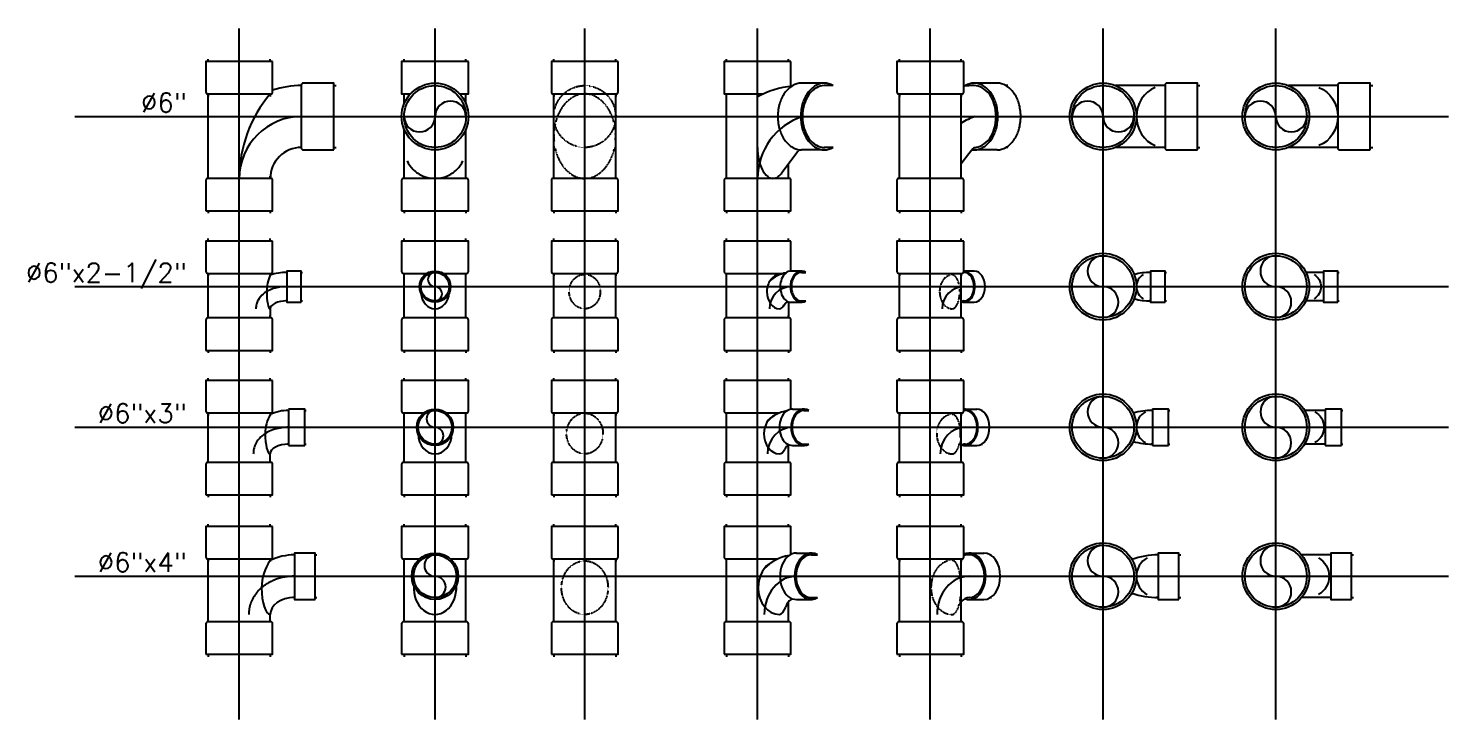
# Model space of a CAD drawing. Header units: inches. Extents: x 71 to 14885, y 6 to 9627.
# Drawn here: x 4565 to 8352, y 79 to 1922 of the extents above; entities that cross this region are included whole.
import ezdxf
from ezdxf.enums import TextEntityAlignment as Align

# ---------------------------------------------------------------- set-up
doc = ezdxf.new("R2010")
doc.units = ezdxf.units.IN
doc.header["$MEASUREMENT"] = 0
doc.linetypes.add('HIDDEN2', pattern=[0.1875, 0.125, -0.0625])
doc.layers.add('PVC', color=3, linetype='Continuous')
doc.layers.add('TEXT', color=2, linetype='Continuous')
doc.styles.add('ROMANS', font='romans', dxfattribs={"width": 0.85, "height": 95})

# ---------------------------------------------------------------- blocks, each defined once
blk = doc.blocks.new('PVC6')
for p, q in [((-86.5, 82.5), (-93, 82.5)), ((0, 82.5), (6.5, 82.5)), ((-86.5, -82.5), (-93, -82.5)), ((0, -82.5), (6.5, -82.5))]:
    blk.add_line(p, q)
blk.add_lwpolyline([(0, -89), (0, 89), (-81.5, 89, 0.414214), (-86.5, 84), (-86.5, -84, 0.414214), (-81.5, -89)], format="xyb", close=True)
blk = doc.blocks.new('PTY6')
blk.add_line((-82.5, -165.5), (-82.5, 60.5))
for radius, end in [(248.3, 108.0117), (83.3, 179.9076)]:
    blk.add_arc((165.8, -165.8), radius, 90, end)
at = {"color": 9}
for centre, radius, start, end in [((350.1, -165.5), 350.1, 139.8477, 180), ((165.8, -165.8), 165.8, 90, 179.9076)]:
    blk.add_arc(centre, radius, start, end, dxfattribs=at)
for p, rotation in [((0, 146.7), 90), ((0, -251.7), 270)]:
    blk.add_blockref('PVC6', p, dxfattribs=dict(rotation=rotation))
blk.add_blockref('PVC6', (252, 0))
blk = doc.blocks.new('PVC212')
for p, q in [((-38.5, 38), (-42, 38)), ((0, 38), (3.5, 38)), ((-38.5, -38), (-42, -38)), ((0, -38), (3.5, -38))]:
    blk.add_line(p, q)
blk.add_lwpolyline([(0, -41.5), (0, 41.5), (-38.5, 41.5), (-38.5, -41.5)], close=True)
blk = doc.blocks.new('PTY6212')
for p, q in [((-82.5, -83.5), (-82.5, 35.5)), ((82.5, 32.3), (82.5, 35.5)), ((82.5, -59), (82.5, -83.5))]:
    blk.add_line(p, q)
blk.add_arc((126.8, -110.6), 148.6, 90, 107.3568)
at = {"color": 9}
blk.add_arc((183.2, -13), 110, 156.302, 180, dxfattribs=at)
blk.add_ellipse((82.5, -13), major_axis=(0, -46), ratio=0.20142, start_param=-1.570796, end_param=0, dxfattribs=at)
blk.add_ellipse((126.8, -59), major_axis=(-44.3, 0), ratio=0.473668, start_param=-1.570796, end_param=0)
blk.add_open_spline([(126.8, 0), (121.9, 0), (116.8, -0.3), (106.2, -1.5), (100.8, -2.5), (90, -5.4), (84.6, -7.3), (76.6, -11.1), (73.9, -12.5), (68.7, -15.8), (66.1, -17.6), (58.7, -23.9), (53.9, -29.3), (48.5, -39.4), (47, -43.2), (45, -50.9), (44.5, -55), (44.5, -59)], degree=3, knots=[-1.570796, -1.570796, -1.570796, -1.570796, -1.308997, -1.308997, -1.047198, -1.047198, -0.785398, -0.785398, -0.654498, -0.654498, -0.523599, -0.523599, -0.261799, -0.261799, -0.1309, -0.1309, 0, 0, 0, 0], dxfattribs=at)
for p, rotation in [((0, 121.7), 90), ((0, -170), 270)]:
    blk.add_blockref('PVC6', p, dxfattribs=dict(rotation=rotation))
blk.add_blockref('PVC212', (165.3, 0))
blk = doc.blocks.new('PVC3')
for p, q in [((-43.5, 45), (-47, 45)), ((0, 45), (3.5, 45)), ((-43.5, -45), (-47, -45)), ((0, -45), (3.5, -45))]:
    blk.add_line(p, q)
blk.add_lwpolyline([(0, -48.5), (0, 48.5), (-41.5, 48.5, 0.414214), (-43.5, 46.5), (-43.5, -46.5, 0.414214), (-41.5, -48.5)], format="xyb", close=True)
blk = doc.blocks.new('PTY63')
for p, q in [((-82.5, -93.5), (-82.5, 38.5)), ((82.5, -93.5), (82.5, -71))]:
    blk.add_line(p, q)
blk.add_arc((131.4, -71.4), 116.4, 90, 114.8378)
at = {"color": 9}
blk.add_arc((173.1, -16.7), 103.9, 150.6338, 180, dxfattribs=at)
blk.add_ellipse((82.5, -16.7), major_axis=(0, -54.3), ratio=0.246049, start_param=-1.570796, end_param=0, dxfattribs=at)
blk.add_ellipse((131.4, -71), major_axis=(-48.9, 0), ratio=0.531756, start_param=-1.570796, end_param=0)
blk.add_open_spline([(131.4, 0), (125.7, 0), (119.7, -0.4), (107.3, -2), (101, -3.3), (88.3, -7.1), (81.9, -9.6), (72.6, -14.5), (69.5, -16.4), (63.5, -20.6), (60.6, -23), (52.2, -31), (47, -37.6), (41.4, -49.3), (40, -53.5), (38, -62.2), (37.5, -66.7), (37.5, -71)], degree=3, knots=[-1.570796, -1.570796, -1.570796, -1.570796, -1.308997, -1.308997, -1.047198, -1.047198, -0.785398, -0.785398, -0.654498, -0.654498, -0.523599, -0.523599, -0.261799, -0.261799, -0.1309, -0.1309, 0, 0, 0, 0], dxfattribs=at)
for p, rotation in [((0, 124.7), 90), ((0, -180), 270)]:
    blk.add_blockref('PVC6', p, dxfattribs=dict(rotation=rotation))
blk.add_blockref('PVC3', (174.9, 0))
blk = doc.blocks.new('PVC4')
for p, q in [((-55, 57), (-60, 57)), ((0, 57), (5, 57)), ((-55, -57), (-60, -57)), ((0, -57), (5, -57))]:
    blk.add_line(p, q)
blk.add_lwpolyline([(0, -62), (0, 62), (-55, 62), (-55, -62)], close=True)
blk = doc.blocks.new('PTY64')
for p, q in [((-82.5, -121.5), (-82.5, 46.5)), ((82.5, 46), (82.5, 46.7)), ((82.5, -121.5), (82.5, -102))]:
    blk.add_line(p, q)
at = {"color": 9}
blk.add_arc((186.9, -30.5), 127.2, 145.1182, 180, dxfattribs=at)
blk.add_arc((147, -91.2), 148.2, 90, 115.7909)
blk.add_ellipse((82.5, -30.5), major_axis=(0, -71.5), ratio=0.319785, start_param=-1.570796, end_param=0, dxfattribs=at)
blk.add_ellipse((147, -102), major_axis=(-64.5, 0), ratio=0.697674, start_param=-1.570796, end_param=0)
blk.add_open_spline([(147, 0), (138.8, 0), (130.2, -0.7), (112.6, -3.8), (103.6, -6.2), (85.8, -13.1), (77, -17.7), (60.5, -29.2), (52.8, -36.1), (43, -48.4), (40.1, -52.7), (34.8, -61.9), (32.6, -66.7), (29, -76.6), (27.7, -81.7), (25.9, -91.9), (25.5, -97), (25.5, -102)], degree=3, knots=[-1.570796, -1.570796, -1.570796, -1.570796, -1.308997, -1.308997, -1.047198, -1.047198, -0.785398, -0.785398, -0.523599, -0.523599, -0.392699, -0.392699, -0.261799, -0.261799, -0.1309, -0.1309, 0, 0, 0, 0], dxfattribs=at)
for p, rotation in [((0, 132.7), 90), ((0, -208), 270)]:
    blk.add_blockref('PVC6', p, dxfattribs=dict(rotation=rotation))
blk.add_blockref('PVC4', (202, 0))
blk = doc.blocks.new('PTY6A')
for p, q in [((-82.5, 146.7), (-82.5, 153.2)), ((82.5, 146.7), (82.5, 153.2)), ((-82.5, 33.4), (-82.5, 60.5)), ((82.5, 33.4), (82.5, 60.5)), ((-82.5, -165.5), (-82.5, -33.4)), ((82.5, -165.5), (82.5, -33.4))]:
    blk.add_line(p, q)
for points in [[(89, 146.7), (-89, 146.7), (-89, 60.2), (-65.5, 60.2)], [(65.5, 60.2), (89, 60.2), (89, 146.7)]]:
    blk.add_lwpolyline(points)
at = {"color": 9}
blk.add_lwpolyline([(-74.5, -118.1, 0.085164), (-58.3, -141, 0.098595), (-31.6, -158.9, 0.098743), (0, -165.2, 0.098743), (31.6, -158.9, 0.098595), (58.3, -141, 0.085164), (74.5, -118.1, 0.09824)], format="xyb", dxfattribs=at)
blk.add_circle((0, 0), 89)
blk.add_circle((0, 0), 82.5, dxfattribs=at)
for centre, start, end in [((41.2, 0), 0, 180), ((-41.2, 0), 180, 360)]:
    blk.add_arc(centre, 41.2, start, end, dxfattribs=at)
at = {"rotation": 270}
blk.add_blockref('PVC6', (0, -251.7), dxfattribs=at)
blk = doc.blocks.new('PTY6B')
for p, q in [((-82.5, -165.5), (-82.5, 60.5)), ((82.5, -165.5), (82.5, 60.5))]:
    blk.add_line(p, q)
at = {"color": 9, "linetype": 'HIDDEN2'}
blk.add_lwpolyline([(-82.5, -52.5, 0.073714), (-75.9, -97, 0.08456), (-58.3, -132.2, 0.106395), (-30.1, -157.3, 0.129479), (0, -165.2, 0.129479), (30.1, -157.3, 0.106395), (58.3, -132.2, 0.08456), (75.9, -97, 0.073714), (82.5, -52.5, 0.073714), (75.9, -8, 0.08456), (58.3, 27.2, 0.106395), (30.1, 52.3, 0.129479), (0, 60.2, 0.129479), (-30.1, 52.3, 0.106395), (-58.3, 27.2, 0.08456), (-75.9, -8, 0.073714)], format="xyb", close=True, dxfattribs=at)
blk.add_circle((0, 0), 82.5, dxfattribs=at)
for p, rotation in [((0, 146.7), 90), ((0, -251.7), 270)]:
    blk.add_blockref('PVC6', p, dxfattribs=dict(rotation=rotation))
blk = doc.blocks.new('PTY6C')
for p, q in [((-82.5, 146.7), (-82.5, 153.2)), ((82.5, 146.7), (82.5, 153.2)), ((178.2, 89), (117, 89)), ((201.6, 82.5), (178, 82.5)), ((-82.5, -165.5), (-82.5, 60.5)), ((102.9, -99.4), (64.7, -150.2)), ((178.2, -89), (117, -89)), ((201.6, -82.5), (178, -82.5)), ((82.5, -165.5), (82.5, -126.6))]:
    blk.add_line(p, q)
for points in [[(89, 146.7), (-89, 146.7), (-89, 60.2), (15.6, 60.2)], [(89, 80.9), (89, 146.7)]]:
    blk.add_lwpolyline(points)
for points in [[(117, 89, 0.133256), (94.2, 82.8, 0.106756), (72.5, 62.9, 0.082828), (59.2, 35.3, 0.071352), (54.1, 0, 0.071352), (59.2, -35.3, 0.082828), (72.5, -62.9, 0.106756), (94.2, -82.8, 0.133256), (117, -89, 0.133256)], [(178.2, 89, 0.133256), (155.3, 82.8, 0.106756), (133.7, 62.9, 0.082828), (120.3, 35.3, 0.071352), (115.3, 0, 0.071352), (120.3, -35.3, 0.082828), (133.7, -62.9, 0.106756), (155.3, -82.8, 0.133256), (178.2, -89, 0.133256), (201, -82.8, 0.002104), (201.6, -82.5, 0.082828)], [(201.6, 82.5, 0.002104), (201, 82.8, 0.133256), (178.2, 89, 0.133256)], [(178.2, -82.5, 0.00113), (178.4, -82.5, 0.106756)]]:
    blk.add_lwpolyline(points, format="xyb")
at = {"color": 9}
for points in [[(178.4, 82.5, 0.00113), (178.2, 82.5, 0.133257), (157, 76.8, 0.106756), (136.9, 58.3, 0.082827), (124.5, 32.7, 0.071351), (119.9, 0, 0.071351), (124.5, -32.7, 0.082827), (136.9, -58.3, 0.106756), (157, -76.8, 0.133257), (178.2, -82.5, 0.133257)], [(0, -82.5, 0.050959), (3.4, -116, 0.064806), (12.1, -141, 0.104138), (27.3, -160.2, 0.175061), (41.2, -165.2, 0.175061), (55.2, -160.2, 0.058352), (64.7, -150.2, 0.064806)]]:
    blk.add_lwpolyline(points, format="xyb", dxfattribs=at)
for centre, radius, start, end in [((117, -159.5), 242, 96.0546, 118.9133), ((198.9, -165.2), 116.4, 138.8397, 145.532)]:
    blk.add_arc(centre, radius, start, end)
blk.add_arc((173.8, -165.2), 173.8, 108.0886, 180, dxfattribs=at)
at = {"rotation": 270}
blk.add_blockref('PVC6', (0, -251.7), dxfattribs=at)
blk = doc.blocks.new('PTY6D')
for p, q in [((178.2, 89), (117, 89)), ((207.1, 82.5), (201.6, 82.5)), ((-82.5, -165.5), (-82.5, 60.5)), ((82.5, -165.5), (82.5, 60.5)), ((102.9, -99.4), (82.5, -126.6)), ((178.2, -89), (117, -89)), ((207.1, -82.5), (201.6, -82.5))]:
    blk.add_line(p, q)
for points in [[(117, 89, 0.133256), (94.2, 82.8, 0.011284), (91.5, 81.2, 0.082828)], [(111.3, -88.6, 0.031961), (117, -89, 0.133256), (139.9, -82.8, 0.106756), (161.5, -62.9, 0.082828), (174.9, -35.3, 0.071352), (180, 0, 0.071352), (174.9, 35.3, 0.082828), (161.5, 62.9, 0.106756), (139.9, 82.8, 0.133256), (117, 89, 0.133256)], [(178.2, -89, 0.133256), (201, -82.8, 0.106756), (222.7, -62.9, 0.082828), (236.1, -35.3, 0.071352), (241.1, 0, 0.071352), (236.1, 35.3, 0.082828), (222.7, 62.9, 0.106756), (201, 82.8, 0.133256), (178.2, 89, 0.133256)]]:
    blk.add_lwpolyline(points, format="xyb")
at = {"color": 9}
blk.add_lwpolyline([(117, -82.5, 0.133257), (138.2, -76.8, 0.106756), (158.3, -58.3, 0.082827), (170.7, -32.7, 0.071351), (175.4, 0, 0.071351), (170.7, 32.7, 0.082827), (158.3, 58.3, 0.106756), (138.2, 76.8, 0.133257), (117, 82.5, 0.133257)], format="xyb", dxfattribs=at)
for centre, radius, start, end in [((117, -159.5), 242, 90, 96.6491), ((198.9, -165.2), 116.4, 134.6964, 145.532)]:
    blk.add_arc(centre, radius, start, end)
blk.add_arc((173.8, -165.2), 173.8, 108.0886, 121.6941, dxfattribs=at)
for p, rotation in [((0, 146.7), 90), ((0, -251.7), 270)]:
    blk.add_blockref('PVC6', p, dxfattribs=dict(rotation=rotation))
blk = doc.blocks.new('PTY6E')
for p, q in [((165.5, 82.5), (33.4, 82.5)), ((165.5, -82.5), (33.4, -82.5))]:
    blk.add_line(p, q)
blk.add_circle((0, 0), 89)
at = {"color": 9}
blk.add_circle((0, 0), 82.5, dxfattribs=at)
for centre, start, end in [((-41.2, 0), 0, 180), ((41.2, 0), 180, 360)]:
    blk.add_arc(centre, 41.2, start, end, dxfattribs=at)
blk.add_ellipse((165.2, 0), major_axis=(0, -82.5), ratio=0.924035, start_param=-2.794001, end_param=-0.347592, dxfattribs=at)
blk.add_blockref('PVC6', (251.7, 0))
blk = doc.blocks.new('PTY6F')
for p, q in [((165.5, 82.5), (33.4, 82.5)), ((165.5, -82.5), (33.4, -82.5))]:
    blk.add_line(p, q)
blk.add_circle((0, 0), 89)
at = {"color": 9}
blk.add_circle((0, 0), 82.5, dxfattribs=at)
for centre, start, end in [((-41.2, 0), 0, 180), ((41.2, 0), 180, 360)]:
    blk.add_arc(centre, 41.2, start, end, dxfattribs=at)
at = {"color": 9, "extrusion": (0, 0, -1)}
blk.add_ellipse((89, 0), major_axis=(0, -82.5), ratio=0.924035, start_param=-2.794001, end_param=-0.347592, dxfattribs=at)
blk.add_blockref('PVC6', (251.7, 0))
blk = doc.blocks.new('PTY6212A')
for p, q in [((-82.5, 121.7), (-82.5, 128.2)), ((82.5, 121.7), (82.5, 128.2)), ((-82.5, -83.5), (-82.5, 35.5)), ((82.5, -83.5), (82.5, 35.5)), ((82.5, 32.3), (82.5, 35.5))]:
    blk.add_line(p, q)
blk.add_lwpolyline([(21.9, 35.2), (84, 35.2, 0.414214), (89, 40.2), (89, 121.7), (-89, 121.7), (-89, 40.2, 0.414214), (-84, 35.2), (-21.9, 35.2, 0.414214)], format="xyb")
blk.add_circle((0, 0), 41.5)
at = {"color": 9}
blk.add_circle((0, 0), 38, dxfattribs=at)
for centre, start, end in [((0, 19), 90, 270), ((0, -19), 270, 90)]:
    blk.add_arc(centre, 19, start, end, dxfattribs=at)
blk.add_ellipse((0, -13), major_axis=(0, -46), ratio=0.825437, start_param=-1.482741, end_param=1.482741, dxfattribs=at)
at = {"rotation": 270}
blk.add_blockref('PVC6', (0, -170), dxfattribs=at)
blk = doc.blocks.new('PTY6212B')
for p, q in [((-82.5, -83.5), (-82.5, 35.5)), ((82.5, -83.5), (82.5, 35.5)), ((82.5, 32.3), (82.5, 35.5))]:
    blk.add_line(p, q)
at = {"color": 9, "linetype": 'HIDDEN2'}
blk.add_ellipse((0, -13), major_axis=(0, -46), ratio=0.901464, dxfattribs=at)
for p, rotation in [((0, 121.7), 90), ((0, -170), 270)]:
    blk.add_blockref('PVC6', p, dxfattribs=dict(rotation=rotation))
blk = doc.blocks.new('PTY6212C')
for p, q in [((-82.5, 121.7), (-82.5, 128.2)), ((82.5, 121.7), (82.5, 128.2)), ((116.9, 41.5), (89.7, 41.5)), ((116.9, 38), (128.7, 38)), ((-82.5, -83.5), (-82.5, 35.5)), ((82.5, -40.2), (82.5, -83.5)), ((89.7, -41.5), (116.9, -41.5)), ((116.9, -38), (128.7, -38))]:
    blk.add_line(p, q)
blk.add_lwpolyline([(89, 121.7), (-89, 121.7), (-89, 40.2, 0.414214), (-84, 35.2), (68.7, 35.2, 0.414214)], format="xyb")
blk.add_lwpolyline([(89, 41.5), (89, 121.7)])
blk.add_arc((89.7, -43), 81, 99.5662, 135.9355)
for centre, major_axis, ratio, start_param, end_param in [((89.7, 0), (0, 41.5), 0.707107, 0, 3.141593), ((116.9, 0), (0, 41.5), 0.707107, -0.413643, 3.555236), ((89.7, -59), (-21.3, 0), 0.987051, -1.161472, -0.497246)]:
    blk.add_ellipse(centre, major_axis=major_axis, ratio=ratio, start_param=start_param, end_param=end_param)
at = {"color": 9}
for centre, major_axis, ratio, start_param, end_param in [((116.9, 0), (0, 38), 0.707107, 0, 3.141593), ((58.3, -13), (0, -44.2), 0.756319, 3.141593, 4.712445), ((89.7, -59), (0, 59), 0.986772, 0, 1.570796), ((58.3, -13), (0, -46), 0.726098, -1.570743, 0), ((58.3, -13), (0, -46), 0.441247, 0, 0.675106)]:
    blk.add_ellipse(centre, major_axis=major_axis, ratio=ratio, start_param=start_param, end_param=end_param, dxfattribs=at)
at = {"rotation": 270}
blk.add_blockref('PVC6', (0, -170), dxfattribs=at)
blk = doc.blocks.new('PTY6212D')
for p, q in [((116.9, 41.5), (89.7, 41.5)), ((128.7, 38), (131.2, 38)), ((-82.5, -83.5), (-82.5, 35.5)), ((82.5, -83.5), (82.5, 35.5)), ((89.7, -41.5), (116.9, -41.5)), ((128.7, -38), (131.2, -38))]:
    blk.add_line(p, q)
for centre, major_axis, ratio, start_param, end_param in [((89.7, 0), (0, 41.5), 0.707107, 2.894203, 6.306558), ((116.9, 0), (0, 41.5), 0.707107, 3.141593, 6.283185), ((89.7, -59), (-21.3, 0), 0.987051, -1.570796, -1.226271)]:
    blk.add_ellipse(centre, major_axis=major_axis, ratio=ratio, start_param=start_param, end_param=end_param)
at = {"color": 9}
for centre, major_axis, ratio, start_param, end_param in [((89.7, 0), (0, 38), 0.707107, 3.141593, 6.329061), ((89.7, -59), (0, 59), 0.986772, 0, 1.570796)]:
    blk.add_ellipse(centre, major_axis=major_axis, ratio=ratio, start_param=start_param, end_param=end_param, dxfattribs=at)
at = {"color": 9, "linetype": 'HIDDEN2'}
for major_axis, ratio, start_param, end_param in [((0, -44.2), 0.756319, 3.141593, 4.712445), ((0, 44.2), 0.459612, -1.570796, 0), ((0, -46), 0.726098, -1.570743, 0), ((0, -46), 0.441247, 0, 1.570796)]:
    blk.add_ellipse((58.3, -13), major_axis=major_axis, ratio=ratio, start_param=start_param, end_param=end_param, dxfattribs=at)
for p, rotation in [((0, 121.7), 90), ((0, -170), 270)]:
    blk.add_blockref('PVC6', p, dxfattribs=dict(rotation=rotation))
blk = doc.blocks.new('PTY6212E')
blk.add_circle((0, 0), 89)
at = {"color": 9}
blk.add_circle((0, 0), 82.5, dxfattribs=at)
for centre, start, end in [((0, 41.3), 90, 270), ((0, -41.3), 270, 90)]:
    blk.add_arc(centre, 41.3, start, end, dxfattribs=at)
for centre, start, end in [((126.8, -138.1), 90, 104.5834), ((126.8, 138.1), 255.4166, 270)]:
    blk.add_arc(centre, 176.1, start, end)
blk.add_ellipse((126.8, 0), major_axis=(0, -38), ratio=0.995655, start_param=-2.597575, end_param=-0.544018, dxfattribs=at)
blk.add_blockref('PVC212', (165.3, 0))
blk = doc.blocks.new('PTY6212F')
for p, q in [((126.8, 38), (80.5, 38)), ((126.8, -38), (80.5, -38))]:
    blk.add_line(p, q)
blk.add_circle((0, 0), 89)
at = {"color": 9}
blk.add_circle((0, 0), 82.5, dxfattribs=at)
for centre, start, end in [((0, 41.3), 90, 270), ((0, -41.2), 270, 90)]:
    blk.add_arc(centre, 41.3, start, end, dxfattribs=at)
at = {"color": 9, "extrusion": (0, 0, -1)}
blk.add_ellipse((82.2, 0), major_axis=(0, -38), ratio=0.995655, start_param=-2.597575, end_param=-0.544018, dxfattribs=at)
blk.add_blockref('PVC212', (165.3, 0))
blk = doc.blocks.new('PTY63A')
for p, q in [((-82.5, 124.7), (-82.5, 131.2)), ((82.5, 124.7), (82.5, 131.2)), ((-82.5, -93.5), (-82.5, 38.5)), ((82.5, -93.5), (82.5, 38.5))]:
    blk.add_line(p, q)
blk.add_lwpolyline([(29.8, 38.2), (84, 38.2, 0.414214), (89, 43.2), (89, 124.7), (-89, 124.7), (-89, 43.2, 0.414214), (-84, 38.2), (-29.8, 38.2, 0.414214)], format="xyb")
blk.add_circle((0, 0), 48.5)
at = {"color": 9}
blk.add_circle((0, 0), 45, dxfattribs=at)
for centre, start, end in [((0, 22.5), 90, 270), ((0, -22.5), 270, 90)]:
    blk.add_arc(centre, 22.5, start, end, dxfattribs=at)
blk.add_ellipse((0, -16.7), major_axis=(0, -54.3), ratio=0.829165, start_param=-1.545022, end_param=1.545022, dxfattribs=at)
at = {"rotation": 270}
blk.add_blockref('PVC6', (0, -180), dxfattribs=at)
blk = doc.blocks.new('PTY63B')
for p, q in [((-82.5, -93.5), (-82.5, 38.5)), ((82.5, -93.5), (82.5, 38.5))]:
    blk.add_line(p, q)
at = {"color": 9, "linetype": 'HIDDEN2'}
blk.add_ellipse((0, -16.7), major_axis=(0, -54.3), ratio=0.893656, dxfattribs=at)
for p, rotation in [((0, 124.7), 90), ((0, -180), 270)]:
    blk.add_blockref('PVC6', p, dxfattribs=dict(rotation=rotation))
blk = doc.blocks.new('PTY63C')
for p, q in [((-82.5, 124.7), (-82.5, 131.2)), ((82.5, 124.7), (82.5, 131.2)), ((-82.5, -93.5), (-82.5, 38.5)), ((92.9, 48.5), (123.7, 48.5)), ((123.7, 45), (136.5, 45)), ((82.5, -93.5), (82.5, -47.8)), ((92.9, -48.5), (123.7, -48.5)), ((123.7, -45), (136.5, -45))]:
    blk.add_line(p, q)
blk.add_lwpolyline([(89, 48.2), (89, 124.7), (-89, 124.7), (-89, 43.2, 0.414214), (-84, 38.2), (58.7, 38.2, 0.414214)], format="xyb")
blk.add_arc((92.9, -44.9), 89.9, 99.4468, 137.6022)
for centre, major_axis, ratio, start_param, end_param in [((92.9, 0), (0, 48.5), 0.707107, 0, 3.141593), ((123.7, 0), (0, 48.5), 0.707107, -0.38223, 3.523823), ((92.9, -71), (0, 26), 0.889843, 0.385807, 1.065796)]:
    blk.add_ellipse(centre, major_axis=major_axis, ratio=ratio, start_param=start_param, end_param=end_param)
at = {"color": 9}
for centre, major_axis, ratio, start_param, end_param in [((123.7, 0), (0, 45), 0.707107, 0, 3.141593), ((58.3, -16.7), (0, 51), 0.809673, 0.291382, 1.570796), ((58.3, -16.7), (0, -54.3), 0.760291, -1.570796, 0), ((92.9, -71), (0, 71), 0.93512, 0, 1.570796), ((58.3, -16.7), (0, -54.3), 0.412326, 0, 0.696803)]:
    blk.add_ellipse(centre, major_axis=major_axis, ratio=ratio, start_param=start_param, end_param=end_param, dxfattribs=at)
at = {"rotation": 270}
blk.add_blockref('PVC6', (0, -180), dxfattribs=at)
blk = doc.blocks.new('PTY63D')
for p, q in [((-82.5, -93.5), (-82.5, 38.5)), ((82.5, -93.5), (82.5, 38.5)), ((92.9, 48.5), (123.7, 48.5)), ((136.5, 45), (138.9, 45)), ((92.9, -48.5), (123.7, -48.5)), ((136.5, -45), (138.9, -45))]:
    blk.add_line(p, q)
blk.add_arc((92.9, -44.9), 89.9, 90, 92.4926)
for centre, major_axis, ratio, start_param, end_param in [((92.9, 0), (0, 48.5), 0.707107, 2.884919, 6.397446), ((123.7, 0), (0, 48.5), 0.707107, 3.141593, 6.283185), ((92.9, -71), (0, 26), 0.889843, 0, 0.46671)]:
    blk.add_ellipse(centre, major_axis=major_axis, ratio=ratio, start_param=start_param, end_param=end_param)
at = {"color": 9}
for centre, major_axis, ratio, start_param, end_param in [((92.9, 0), (0, 45), 0.707107, 3.141593, 6.283185), ((92.9, -71), (0, 71), 0.93512, 0, 1.570796)]:
    blk.add_ellipse(centre, major_axis=major_axis, ratio=ratio, start_param=start_param, end_param=end_param, dxfattribs=at)
at = {"color": 9, "linetype": 'HIDDEN2'}
for major_axis, ratio, start_param, end_param in [((0, 51), 0.809673, 0, 1.570796), ((0, 51), 0.439107, -1.570796, 0), ((0, -54.3), 0.760291, -1.570796, 0), ((0, -54.3), 0.412326, 0, 1.570797)]:
    blk.add_ellipse((58.3, -16.7), major_axis=major_axis, ratio=ratio, start_param=start_param, end_param=end_param, dxfattribs=at)
for p, rotation in [((0, 124.7), 90), ((0, -180), 270)]:
    blk.add_blockref('PVC6', p, dxfattribs=dict(rotation=rotation))
blk = doc.blocks.new('PTY63E')
blk.add_circle((0, 0), 89)
at = {"color": 9}
blk.add_circle((0, 0), 82.5, dxfattribs=at)
for centre, start, end in [((0, 41.3), 90, 270), ((0, -41.2), 270, 90)]:
    blk.add_arc(centre, 41.2, start, end, dxfattribs=at)
for centre, start, end in [((131.5, -139.2), 90, 106.0506), ((131.5, 139.2), 253.9494, 270)]:
    blk.add_arc(centre, 184.2, start, end)
blk.add_ellipse((131.4, 0), major_axis=(0, -45), ratio=0.942103, start_param=-2.705373, end_param=-0.43622, dxfattribs=at)
blk.add_blockref('PVC3', (174.9, 0))
blk = doc.blocks.new('PTY63F')
for p, q in [((131.4, 45), (76.8, 45)), ((131.4, -45), (76.8, -45))]:
    blk.add_line(p, q)
blk.add_circle((0, 0), 89)
at = {"color": 9}
blk.add_circle((0, 0), 82.5, dxfattribs=at)
for centre, start, end in [((0, 41.3), 90, 270), ((0, -41.2), 270, 90)]:
    blk.add_arc(centre, 41.2, start, end, dxfattribs=at)
at = {"color": 9, "extrusion": (0, 0, -1)}
blk.add_ellipse((85.9, 0), major_axis=(0, -45), ratio=0.942103, start_param=-2.705373, end_param=-0.43622, dxfattribs=at)
blk.add_blockref('PVC3', (174.9, 0))
blk = doc.blocks.new('PTY64A')
for p, q in [((-82.5, 132.7), (-82.5, 139.2)), ((82.5, 132.7), (82.5, 139.2)), ((-82.5, -121.5), (-82.5, 46.5)), ((82.5, -121.5), (82.5, 46.5))]:
    blk.add_line(p, q)
blk.add_lwpolyline([(41.3, 46.2), (84, 46.2, 0.414214), (89, 51.2), (89, 132.7), (-89, 132.7), (-89, 51.2, 0.414214), (-84, 46.2), (-41.3, 46.2, 0.414214)], format="xyb")
blk.add_circle((0, 0), 62)
at = {"color": 9}
blk.add_circle((0, 0), 57, dxfattribs=at)
for centre, start, end in [((0, 28.5), 90, 270), ((0, -28.5), 270, 90)]:
    blk.add_arc(centre, 28.5, start, end, dxfattribs=at)
blk.add_ellipse((0, -30.5), major_axis=(0, -71.5), ratio=0.797458, start_param=-1.650753, end_param=1.650753, dxfattribs=at)
at = {"rotation": 270}
blk.add_blockref('PVC6', (0, -208), dxfattribs=at)
blk = doc.blocks.new('PTY64C')
for p, q in [((-82.5, 132.7), (-82.5, 139.2)), ((82.5, 132.7), (82.5, 139.2)), ((-82.5, -121.5), (-82.5, 46.5)), ((103.9, 62), (142.8, 62)), ((142.8, 57), (160.1, 57)), ((82.5, -121.5), (82.5, -68.4)), ((103.9, -62), (142.8, -62)), ((142.8, -57), (160.1, -57))]:
    blk.add_line(p, q)
blk.add_lwpolyline([(89, 58.3), (89, 132.7), (-89, 132.7), (-89, 51.2, 0.414214), (-84, 46.2), (54.4, 46.2, 0.414214)], format="xyb")
blk.add_arc((103.9, -62.2), 119.2, 99.536, 136.111)
at = {"color": 9}
for centre, major_axis, ratio, start_param, end_param in [((58.3, -30.5), (0, 72.8), 0.776126, 0.34147, 1.570796), ((142.8, 0), (0, 57), 0.707107, 0, 3.141593), ((103.9, -102), (0, 102), 0.842289, 0, 1.570796), ((58.3, -30.5), (0, -71.5), 0.79001, -1.570796, 0), ((58.3, -30.5), (0, -71.5), 0.338062, 0, 0.765033)]:
    blk.add_ellipse(centre, major_axis=major_axis, ratio=ratio, start_param=start_param, end_param=end_param, dxfattribs=at)
for centre, major_axis, ratio, start_param, end_param in [((103.9, 0), (0, 62), 0.707107, 0, 3.141593), ((142.8, 0), (0, 62), 0.707107, -0.404359, 3.545951), ((103.9, -102), (0, 45), 0.715531, 0.360156, 1.11373)]:
    blk.add_ellipse(centre, major_axis=major_axis, ratio=ratio, start_param=start_param, end_param=end_param)
at = {"rotation": 270}
blk.add_blockref('PVC6', (0, -208), dxfattribs=at)
blk = doc.blocks.new('PTY64B')
for p, q in [((-82.5, -121.5), (-82.5, 46.5)), ((82.5, 46), (82.5, 46.7)), ((82.5, -121.5), (82.5, 46.5))]:
    blk.add_line(p, q)
at = {"color": 9, "linetype": 'HIDDEN2'}
blk.add_ellipse((0, -30.5), major_axis=(0, -71.5), ratio=0.86741, dxfattribs=at)
for p, rotation in [((0, 132.7), 90), ((0, -208), 270)]:
    blk.add_blockref('PVC6', p, dxfattribs=dict(rotation=rotation))
blk = doc.blocks.new('PTY64D')
for p, q in [((-82.5, -121.5), (-82.5, 46.5)), ((82.5, 46), (82.5, 46.7)), ((82.5, -121.5), (82.5, 46.5)), ((103.9, 62), (142.8, 62)), ((160.1, 57), (163.6, 57)), ((103.9, -62), (142.8, -62)), ((160.1, -57), (163.6, -57))]:
    blk.add_line(p, q)
blk.add_arc((103.9, -62.2), 119.2, 90, 97.2017)
at = {"color": 9, "linetype": 'HIDDEN2'}
for major_axis, ratio, start_param, end_param in [((0, 72.8), 0.776126, 0, 1.570796), ((0, 72.8), 0.332121, -1.570796, 0), ((0, -71.5), 0.79001, -1.570796, 0), ((0, -71.5), 0.338062, 0, 1.570796)]:
    blk.add_ellipse((58.3, -30.5), major_axis=major_axis, ratio=ratio, start_param=start_param, end_param=end_param, dxfattribs=at)
for centre, major_axis, ratio, start_param, end_param in [((103.9, 0), (0, 62), 0.707107, 2.879776, 6.631046), ((142.8, 0), (0, 62), 0.707107, 3.141593, 6.283185), ((103.9, -102), (0, 45), 0.715531, 0, 0.728843)]:
    blk.add_ellipse(centre, major_axis=major_axis, ratio=ratio, start_param=start_param, end_param=end_param)
at = {"color": 9}
for centre, major_axis, ratio, start_param, end_param in [((103.9, 0), (0, 57), 0.707107, 3.141593, 6.283185), ((103.9, -102), (0, 102), 0.842289, 0, 1.570796)]:
    blk.add_ellipse(centre, major_axis=major_axis, ratio=ratio, start_param=start_param, end_param=end_param, dxfattribs=at)
for p, rotation in [((0, 132.7), 90), ((0, -208), 270)]:
    blk.add_blockref('PVC6', p, dxfattribs=dict(rotation=rotation))
blk = doc.blocks.new('PTY64E')
blk.add_line((82.5, 46), (82.5, 46.7))
blk.add_circle((0, 0), 89)
at = {"color": 9}
blk.add_circle((0, 0), 82.5, dxfattribs=at)
for centre, start, end in [((0, 41.3), 90, 270), ((0, -41.3), 270, 90)]:
    blk.add_arc(centre, 41.3, start, end, dxfattribs=at)
for centre, start, end in [((147, -149.7), 90, 109.819), ((147, 149.7), 250.181, 270)]:
    blk.add_arc(centre, 206.7, start, end)
blk.add_ellipse((147, 0), major_axis=(-58, 0), ratio=0.982759, start_param=-1.036876, end_param=1.036876, dxfattribs=at)
blk.add_blockref('PVC4', (202, 0))
blk = doc.blocks.new('PTY64F')
for p, q in [((147, 57), (68.4, 57)), ((147, -57), (68.4, -57))]:
    blk.add_line(p, q)
blk.add_circle((0, 0), 89)
at = {"color": 9}
blk.add_circle((0, 0), 82.5, dxfattribs=at)
for centre, start, end in [((0, 41.3), 90, 270), ((0, -41.3), 270, 90)]:
    blk.add_arc(centre, 41.3, start, end, dxfattribs=at)
at = {"color": 9, "extrusion": (0, 0, -1)}
blk.add_ellipse((84.1, 0), major_axis=(58, 0), ratio=0.982759, start_param=-1.036876, end_param=1.036876, dxfattribs=at)
blk.add_blockref('PVC4', (202, 0))

msp = doc.modelspace()

# ---------------------------------------------------------------- linework, layer by layer
at = {"color": 8}
for p, q in [((5127.1, 78.8), (5127.1, 1922.4)), ((5649.1, 78.8), (5649.1, 1922.4)), ((6048.3, 78.8), (6048.3, 1922.4)), ((6509, 78.8), (6509, 1922.4)), ((6969.6, 78.8), (6969.6, 1922.4)), ((7430.2, 78.8), (7430.2, 1922.4)), ((7890.9, 78.8), (7890.9, 1922.4)), ((4689.1, 1687.4), (8351.5, 1687.4)), ((4689.1, 1233.6), (8351.5, 1233.6)), ((4689.1, 858.5), (8351.5, 858.5)), ((4689.1, 461.2), (8351.5, 461.2))]:
    msp.add_line(p, q, dxfattribs=at)

# ---------------------------------------------------------------- block references
at = {"layer": 'PVC'}
for name, p in [('PTY6', (5127.1, 1687.4)), ('PTY6A', (5649.1, 1687.4)), ('PTY6B', (6048.3, 1687.4)), ('PTY6C', (6509, 1687.4)), ('PTY6D', (6969.6, 1687.4)), ('PTY6E', (7430.2, 1687.4)), ('PTY6F', (7890.9, 1687.4)), ('PTY6212', (5127.1, 1233.6)), ('PTY6212A', (5649.1, 1233.6)), ('PTY6212B', (6048.3, 1233.6)), ('PTY6212C', (6509, 1233.6)), ('PTY6212D', (6969.6, 1233.6)), ('PTY6212E', (7430.2, 1233.6)), ('PTY6212F', (7890.9, 1233.6)), ('PTY63', (5127.1, 858.5)), ('PTY63A', (5649.1, 858.5)), ('PTY63B', (6048.3, 858.5)), ('PTY63C', (6509, 858.5)), ('PTY63D', (6969.6, 858.5)), ('PTY63E', (7430.2, 858.5)), ('PTY63F', (7890.9, 858.5)), ('PTY64', (5127.1, 461.2)), ('PTY64A', (5649.1, 461.2)), ('PTY64B', (6048.3, 461.2)), ('PTY64C', (6509, 461.2)), ('PTY64D', (6969.6, 461.2)), ('PTY64E', (7430.2, 461.2)), ('PTY64F', (7890.9, 461.2))]:
    msp.add_blockref(name, p, dxfattribs=at)

# ---------------------------------------------------------------- texts
at = {"layer": 'TEXT', "color": 3, "style": 'ROMANS'}
for s, p in [('%%C6"', (4987.3, 1699.3)), ('%%C6"x2-1/2"', (4987.3, 1245.5)), ('%%C6"x3"', (4987.3, 870.4)), ('%%C6"x4"', (4987.3, 473.1))]:
    msp.add_text(s, height=50.8, dxfattribs=at).set_placement(p, align=Align.RIGHT)

doc.saveas('drawing.dxf')
